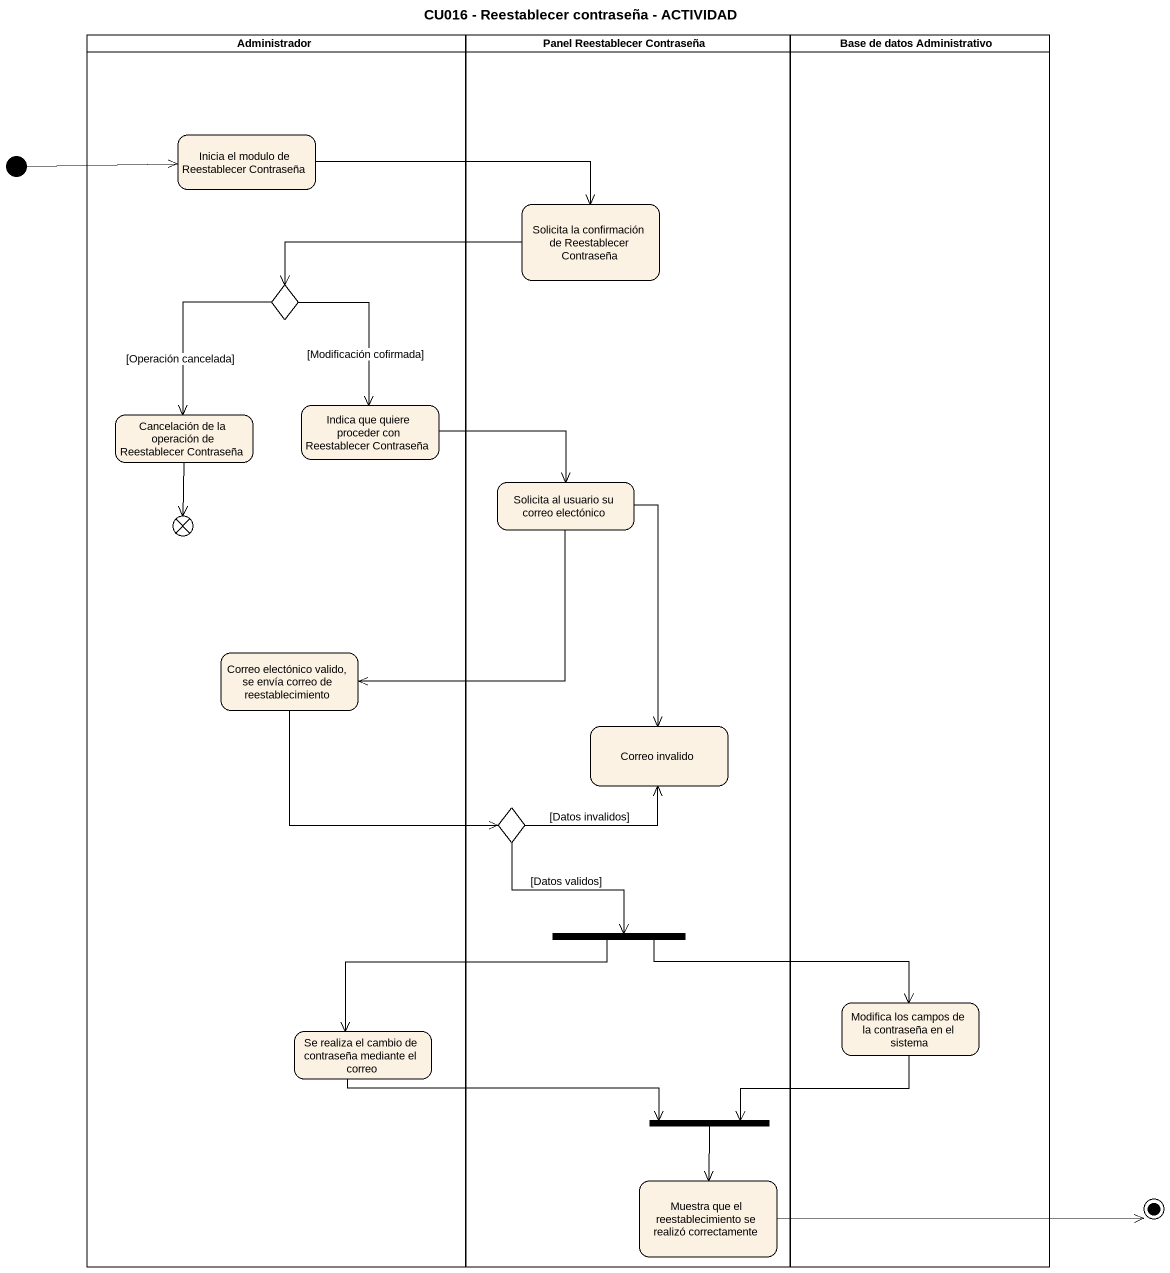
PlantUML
@startuml
title CU016 - Reestablecer contraseña - ACTIVIDAD
hide empty description
state Administrador <<partition>> {
  state "Inicia el modulo de Reestablecer Contraseña" as Inicia_el_modulo_de
  state choice1 <<choice>>
  state "Cancelación de la operación de Reestablecer Contraseña" as Cancelación_de_la_operación
  state "Indica que quiere proceder con Reestablecer Contraseña" as Indica_que_quiere_proceder
  state flowfinal1 <<end>>
  state "Correo electónico valido, se envía correo de reestablecimiento" as Correo_electónico_valido_se
  state "Se realiza el cambio de contraseña mediante el correo" as Se_realiza_el_cambio_de
}
state "Panel Reestablecer Contraseña" as Panel_Reestablecer <<partition>> {
  state "Solicita la confirmación de Reestablecer Contraseña" as Solicita_la_confirmación_de
  state "Solicita al usuario su correo electónico" as Solicita_al_usuario_su
  state "Correo invalido" as Correo_invalido
  state choice2 <<choice>>
  state fork1 <<fork>>
  state fork2 <<join>>
  state "Muestra que el reestablecimiento se realizó correctamente" as Muestra_que_el
}
state "Base de datos Administrativo" as Base_de_datos_Administrativo <<partition>> {
  state "Modifica los campos de la contraseña en el sistema" as Modifica_los_campos_de_la
}
state initial1 <<start>>
state final1 <<end>>
Inicia_el_modulo_de -right-> Solicita_la_confirmación_de
initial1 -right-> Inicia_el_modulo_de
Solicita_la_confirmación_de -left-> choice1
choice1 --> Cancelación_de_la_operación : [Operación cancelada]
choice1 --> Indica_que_quiere_proceder : [Modificación cofirmada]
Cancelación_de_la_operación --> flowfinal1
Indica_que_quiere_proceder -right-> Solicita_al_usuario_su
Solicita_al_usuario_su --> Correo_electónico_valido_se
Solicita_al_usuario_su --> Correo_invalido
Correo_electónico_valido_se --> choice2
choice2 -right-> Correo_invalido : [Datos invalidos]
choice2 --> fork1 : [Datos validos]
fork1 -right-> Modifica_los_campos_de_la
fork1 -left-> Se_realiza_el_cambio_de
Modifica_los_campos_de_la -left-> fork2
Se_realiza_el_cambio_de -right-> fork2
fork2 --> Muestra_que_el
Muestra_que_el -right-> final1
@enduml
